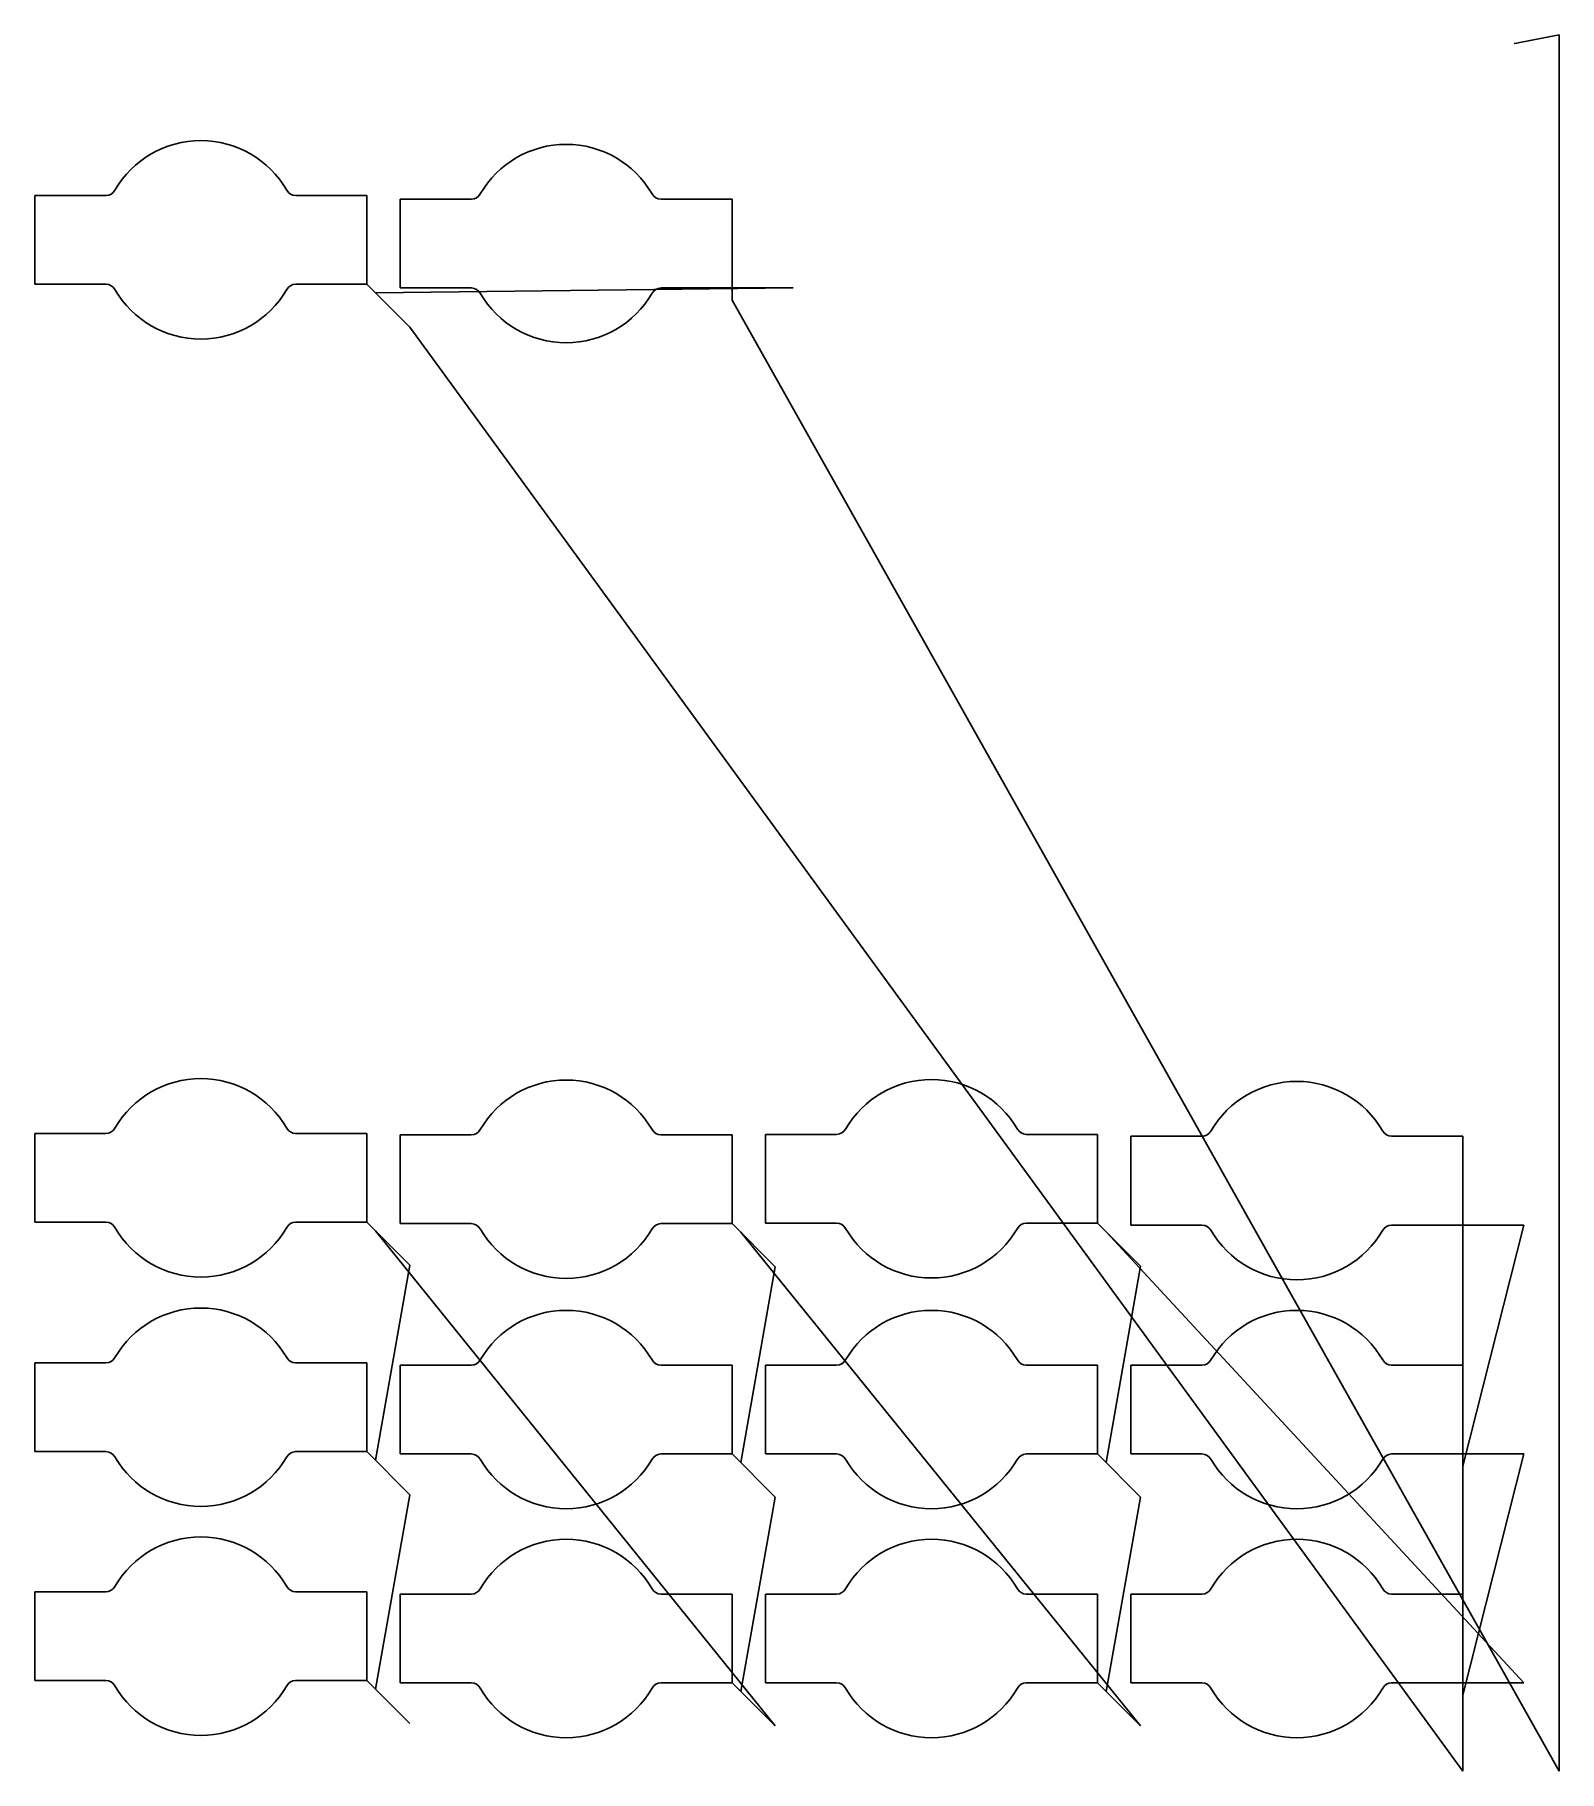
# Model space of a CAD drawing. Header units: metres. Extents: x 14 to 641, y 0 to 713.
import ezdxf

# ---------------------------------------------------------------- set-up
doc = ezdxf.new("R2010")
doc.units = ezdxf.units.M

msp = doc.modelspace()

# ---------------------------------------------------------------- linework, layer by layer
at = {"layer": 'TOOL_0'}
for p, q in [((623.261, 709.943), (622.279, 709.752)), ((640.842, 713.36), (623.261, 709.943)), ((640.842, 0.995), (640.842, 713.36)), ((14.393, 610.848), (14.393, 647.348)), ((14.393, 647.348), (43.672, 647.348)), ((121.615, 647.348), (150.894, 647.348)), ((150.894, 647.348), (150.894, 610.848)), ((164.512, 609.324), (164.512, 645.824)), ((164.512, 645.824), (193.791, 645.824)), ((271.734, 645.824), (301.013, 645.824)), ((301.013, 645.824), (301.013, 609.324)), ((43.672, 610.848), (14.393, 610.848)), ((150.893, 610.848), (121.614, 610.848)), ((168.571, 593.171), (150.893, 610.848)), ((150.894, 610.848), (154.43, 607.312)), ((154.43, 607.312), (326.012, 609.324)), ((193.791, 609.324), (164.512, 609.324)), ((301.012, 609.324), (271.733, 609.324)), ((326.012, 609.324), (301.012, 609.324)), ((301.013, 609.324), (301.013, 604.324)), ((301.013, 604.324), (640.842, -0.005)), ((601.246, -0.004), (168.571, 593.171)), ((14.382, 225.528), (14.382, 262.028)), ((14.382, 262.028), (43.661, 262.028)), ((121.604, 262.028), (150.883, 262.028)), ((150.883, 262.028), (150.883, 225.528)), ((164.503, 224.956), (164.503, 261.456)), ((164.503, 261.456), (193.782, 261.456)), ((271.725, 261.456), (301.004, 261.456)), ((301.004, 261.456), (301.004, 224.956)), ((314.624, 225.145), (314.624, 261.645)), ((314.624, 261.645), (343.903, 261.645)), ((421.846, 261.645), (451.125, 261.645)), ((451.125, 261.645), (451.125, 225.145)), ((464.745, 224.383), (464.745, 260.883)), ((464.745, 260.883), (494.024, 260.883)), ((571.967, 260.883), (601.246, 260.883)), ((601.246, 260.883), (601.246, 224.383)), ((43.661, 225.528), (14.382, 225.528)), ((150.882, 225.528), (121.603, 225.528)), ((168.56, 207.85), (150.882, 225.528)), ((150.883, 225.528), (154.419, 221.992)), ((154.419, 221.992), (318.679, 18.615)), ((193.782, 224.956), (164.503, 224.956)), ((301.003, 224.956), (271.724, 224.956)), ((318.681, 207.278), (301.003, 224.956)), ((301.004, 224.956), (304.54, 221.42)), ((304.54, 221.42), (468.8, 18.614)), ((343.903, 225.145), (314.624, 225.145)), ((451.124, 225.145), (421.845, 225.145)), ((468.802, 207.467), (451.124, 225.145)), ((451.125, 225.145), (454.661, 221.609)), ((454.661, 221.609), (626.243, 36.29)), ((494.024, 224.383), (464.745, 224.383)), ((601.245, 224.383), (571.966, 224.383)), ((601.245, 125.336), (626.245, 224.383)), ((626.245, 224.383), (601.245, 224.383)), ((601.246, 224.383), (601.246, 219.383)), ((601.246, 219.383), (601.246, -0.004)), ((154.417, 127.756), (168.56, 207.85)), ((304.539, 126.803), (318.681, 207.278)), ((454.66, 126.802), (468.802, 207.467)), ((14.38, 131.292), (14.38, 167.792)), ((14.38, 167.792), (43.659, 167.792)), ((121.602, 167.792), (150.881, 167.792)), ((150.881, 167.792), (150.881, 131.292)), ((164.502, 130.339), (164.502, 166.839)), ((164.502, 166.839), (193.781, 166.839)), ((271.724, 166.839), (301.003, 166.839)), ((301.003, 166.839), (301.003, 130.339)), ((314.623, 130.338), (314.623, 166.838)), ((314.623, 166.838), (343.902, 166.838)), ((421.845, 166.838), (451.124, 166.838)), ((451.124, 166.838), (451.124, 130.338)), ((464.744, 130.336), (464.744, 166.836)), ((464.744, 166.836), (494.023, 166.836)), ((571.966, 166.836), (601.245, 166.836)), ((601.245, 166.836), (601.245, 130.336)), ((43.659, 131.292), (14.38, 131.292)), ((150.88, 131.292), (121.601, 131.292)), ((168.558, 113.614), (150.88, 131.292)), ((150.881, 131.292), (154.417, 127.756)), ((193.781, 130.339), (164.502, 130.339)), ((301.002, 130.339), (271.723, 130.339)), ((318.68, 112.662), (301.002, 130.339)), ((301.003, 130.339), (304.539, 126.803)), ((343.902, 130.338), (314.623, 130.338)), ((451.123, 130.338), (421.844, 130.338)), ((468.801, 112.661), (451.123, 130.338)), ((451.124, 130.338), (454.66, 126.802)), ((494.023, 130.336), (464.744, 130.336)), ((601.244, 130.336), (571.965, 130.336)), ((601.244, 31.29), (626.244, 130.336)), ((626.244, 130.336), (601.244, 130.336)), ((601.245, 130.336), (601.245, 125.336)), ((154.415, 33.71), (168.558, 113.614)), ((304.538, 32.757), (318.68, 112.662)), ((454.659, 32.756), (468.801, 112.661)), ((14.378, 37.246), (14.378, 73.746)), ((14.378, 73.746), (43.657, 73.746)), ((121.6, 73.746), (150.879, 73.746)), ((150.879, 73.746), (150.879, 37.246)), ((164.501, 36.293), (164.501, 72.793)), ((164.501, 72.793), (193.78, 72.793)), ((271.723, 72.793), (301.002, 72.793)), ((301.002, 72.793), (301.002, 36.293)), ((314.622, 36.292), (314.622, 72.792)), ((314.622, 72.792), (343.901, 72.792)), ((421.844, 72.792), (451.123, 72.792)), ((451.123, 72.792), (451.123, 36.292)), ((464.743, 36.29), (464.743, 72.79)), ((464.743, 72.79), (494.022, 72.79)), ((571.965, 72.79), (601.244, 72.79)), ((601.244, 72.79), (601.244, 36.29)), ((43.657, 37.246), (14.378, 37.246)), ((150.878, 37.246), (121.599, 37.246)), ((168.556, 19.568), (150.878, 37.246)), ((150.879, 37.246), (154.415, 33.71)), ((193.78, 36.293), (164.501, 36.293)), ((301.001, 36.293), (271.722, 36.293)), ((318.679, 18.615), (301.001, 36.293)), ((301.002, 36.293), (304.538, 32.757)), ((343.901, 36.292), (314.622, 36.292)), ((451.122, 36.292), (421.843, 36.292)), ((468.8, 18.614), (451.122, 36.292)), ((451.123, 36.292), (454.659, 32.756)), ((494.022, 36.29), (464.743, 36.29)), ((601.243, 36.29), (571.964, 36.29)), ((626.243, 36.29), (601.243, 36.29)), ((601.244, 36.29), (601.244, 31.29)), ((640.842, -0.005), (640.842, 0.995)), ((640.842, 0.995), (640.842, -0.005)), ((640.842, -0.005), (640.842, 0.995))]:
    msp.add_line(p, q, dxfattribs=at)
for centre, radius, start, end in [((82.644, 629.098), 40.75, 30.000376, 150.000327), ((232.763, 627.574), 40.75, 30.000376, 150.000327), ((43.636, 651.661), 4.313, 270.478229, 329.516944), ((121.651, 651.661), 4.313, 210.483056, 269.521771), ((193.755, 650.137), 4.313, 270.478229, 329.516944), ((271.77, 650.137), 4.313, 210.483056, 269.521771), ((43.635, 606.535), 4.313, 30.483056, 89.508488), ((82.642, 629.098), 40.75, 210.000376, 330.000327), ((121.65, 606.535), 4.313, 90.478229, 149.516944), ((193.754, 605.011), 4.313, 30.483056, 89.508488), ((232.761, 627.574), 40.75, 210.000376, 330.000327), ((271.769, 605.011), 4.313, 90.478229, 149.516944), ((82.633, 243.778), 40.75, 30.000376, 150.000327), ((232.754, 243.206), 40.75, 30.000376, 150.000327), ((382.875, 243.395), 40.75, 30.000376, 150.000327), ((532.996, 242.633), 40.75, 30.000376, 150.000327), ((43.625, 266.341), 4.313, 270.478229, 329.516944), ((121.64, 266.341), 4.313, 210.483056, 269.521771), ((193.746, 265.769), 4.313, 270.478229, 329.516944), ((271.761, 265.769), 4.313, 210.483056, 269.521771), ((343.867, 265.958), 4.313, 270.478229, 329.516944), ((421.882, 265.958), 4.313, 210.483056, 269.521771), ((493.988, 265.196), 4.313, 270.478229, 329.516944), ((572.003, 265.196), 4.313, 210.483056, 269.521771), ((43.624, 221.215), 4.313, 30.483056, 89.508488), ((82.631, 243.778), 40.75, 210.000376, 330.000327), ((121.639, 221.215), 4.313, 90.478229, 149.516944), ((193.745, 220.643), 4.313, 30.483056, 89.508488), ((232.752, 243.206), 40.75, 210.000376, 330.000327), ((271.76, 220.643), 4.313, 90.478229, 149.516944), ((343.866, 220.832), 4.313, 30.483056, 89.508488), ((382.873, 243.395), 40.75, 210.000376, 330.000327), ((421.881, 220.832), 4.313, 90.478229, 149.516944), ((493.987, 220.07), 4.313, 30.483056, 89.508488), ((532.994, 242.633), 40.75, 210.000376, 330.000327), ((572.002, 220.07), 4.313, 90.478229, 149.516944), ((82.631, 149.542), 40.75, 30.000376, 150.000327), ((232.753, 148.589), 40.75, 30.000376, 150.000327), ((382.874, 148.588), 40.75, 30.000376, 150.000327), ((532.995, 148.586), 40.75, 30.000376, 150.000327), ((43.623, 172.105), 4.313, 270.478229, 329.516944), ((121.638, 172.105), 4.313, 210.483056, 269.521771), ((193.745, 171.152), 4.313, 270.478229, 329.516944), ((271.76, 171.152), 4.313, 210.483056, 269.521771), ((343.866, 171.151), 4.313, 270.478229, 329.516944), ((421.881, 171.151), 4.313, 210.483056, 269.521771), ((493.987, 171.149), 4.313, 270.478229, 329.516944), ((572.002, 171.149), 4.313, 210.483056, 269.521771), ((43.622, 126.979), 4.313, 30.483056, 89.508488), ((82.629, 149.542), 40.75, 210.000376, 330.000327), ((121.637, 126.979), 4.313, 90.478229, 149.516944), ((193.744, 126.026), 4.313, 30.483056, 89.508488), ((271.759, 126.026), 4.313, 90.478229, 149.516944), ((343.865, 126.025), 4.313, 30.483056, 89.508488), ((421.88, 126.025), 4.313, 90.478229, 149.516944), ((493.986, 126.023), 4.313, 30.483056, 89.508488), ((572.001, 126.023), 4.313, 90.478229, 149.516944), ((232.751, 148.589), 40.75, 210.000376, 330.000327), ((382.872, 148.588), 40.75, 210.000376, 330.000327), ((532.993, 148.586), 40.75, 210.000376, 330.000327), ((82.629, 55.496), 40.75, 30.000376, 150.000327), ((232.752, 54.543), 40.75, 30.000376, 150.000327), ((382.873, 54.542), 40.75, 30.000376, 150.000327), ((532.994, 54.54), 40.75, 30.000376, 150.000327), ((43.621, 78.059), 4.313, 270.478229, 329.516944), ((121.636, 78.059), 4.313, 210.483056, 269.521771), ((193.744, 77.106), 4.313, 270.478229, 329.516944), ((271.759, 77.106), 4.313, 210.483056, 269.521771), ((343.865, 77.105), 4.313, 270.478229, 329.516944), ((421.88, 77.105), 4.313, 210.483056, 269.521771), ((493.986, 77.103), 4.313, 270.478229, 329.516944), ((572.001, 77.103), 4.313, 210.483056, 269.521771), ((43.62, 32.933), 4.313, 30.483056, 89.508488), ((121.635, 32.933), 4.313, 90.478229, 149.516944), ((193.743, 31.98), 4.313, 30.483056, 89.508488), ((271.758, 31.98), 4.313, 90.478229, 149.516944), ((343.864, 31.979), 4.313, 30.483056, 89.508488), ((421.879, 31.979), 4.313, 90.478229, 149.516944), ((493.985, 31.977), 4.313, 30.483056, 89.508488), ((572, 31.977), 4.313, 90.478229, 149.516944), ((82.627, 55.496), 40.75, 210.000376, 330.000327), ((232.75, 54.543), 40.75, 210.000376, 330.000327), ((382.871, 54.542), 40.75, 210.000376, 330.000327), ((532.992, 54.54), 40.75, 210.000376, 330.000327)]:
    msp.add_arc(centre, radius, start, end, dxfattribs=at)

doc.saveas('drawing.dxf')
